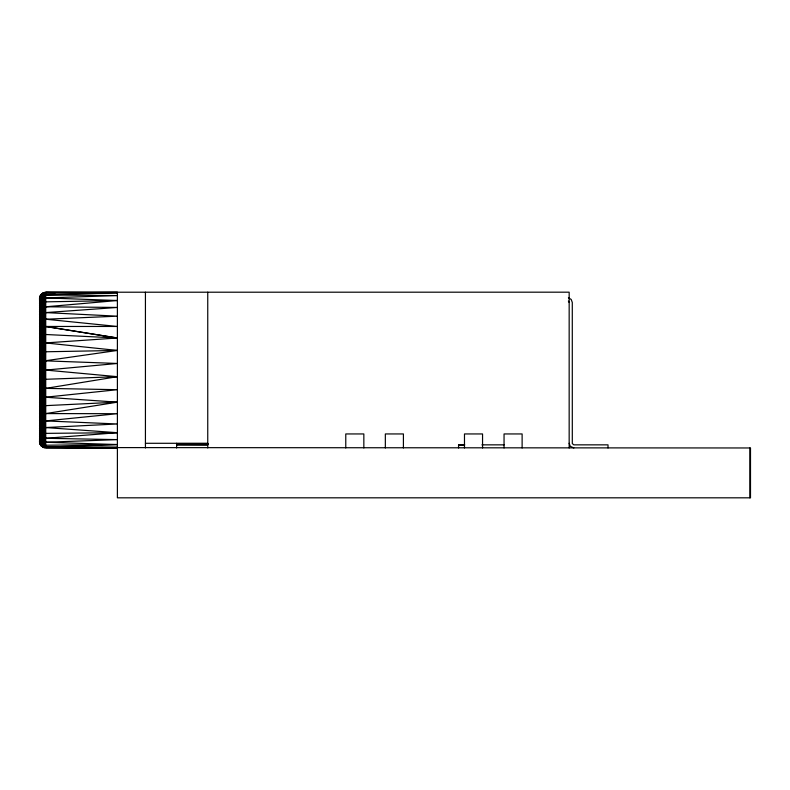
<?xml version="1.0" encoding="UTF-8"?>
<svg xmlns="http://www.w3.org/2000/svg" width="790" height="790" viewBox="0 0 790 790"><rect width="100%" height="100%" fill="white"/><g stroke="black" fill="none" stroke-linecap="round" stroke-linejoin="round"><path stroke-width="1.19" d="M39.5 298.699L39.599 297.366L39.599 442.785L40.962 445.708L43.598 447.555L750.5 447.969L750.5 497.819L117.394 497.819L117.394 292.182L44.645 292.586M39.5 299.953C39.075 296.378 42.127 292.952 45.731 293.041L117.394 292.813L45.731 294.937C42.482 294.868 39.461 297.652 39.5 300.95M39.5 302.185L39.875 300.17M39.5 303.666C39.47 300.407 42.571 297.82 45.731 297.889L117.394 295.598L45.731 294.937M39.5 305.375L39.875 303.459M39.5 307.32C39.51 304.111 42.7 301.79 45.731 301.859L117.394 300.526L45.731 306.787C42.848 306.718 39.559 308.712 39.5 311.853M39.5 309.483L39.875 307.675M39.5 314.43L39.875 312.771M39.5 317.205L40.962 314.242L44.645 312.672L117.394 307.448L45.731 306.787M39.5 320.157L39.875 318.676M39.5 323.298C39.757 320.365 43.203 319.219 45.731 319.229L117.394 316.178L45.731 312.603M39.5 326.586L39.875 325.302M39.5 330.042L41.722 327.376L45.731 326.556L117.394 337.992L44.645 342.988L40.962 343.729L39.5 345.121M39.5 333.637L39.875 332.55M39.5 337.35L41.722 335.177L45.731 334.506L117.394 337.992L45.731 326.458L117.394 326.458L45.731 319.229M39.5 341.191L39.875 340.332M39.599 297.623L41.722 293.673L45.731 292.221L569.165 292.182L569.165 447.969M39.599 298.887L39.875 297.87M39.5 349.15L39.875 348.518M39.5 353.239L40.962 352.3L44.645 351.797L117.394 350.444L39.5 361.603M39.875 296.576L41.722 293.939L43.598 292.863M40.339 296.902L40.962 296.033M39.5 386.903L41.722 388.028L45.731 388.374L117.394 376.682L45.731 370.076L39.5 370.076M39.5 410.109L40.962 412.341L45.731 413.585L117.394 402.159L44.645 397.163L40.962 396.422L39.5 395.03M45.731 397.192L117.394 389.697L45.731 388.374M39.5 416.853C39.757 419.786 43.203 420.932 45.731 420.922L117.394 413.693L45.731 413.585M45.731 370.076L117.394 363.469L45.731 360.862M39.5 432.831C39.51 436.041 42.7 438.361 45.731 438.292L117.394 432.703L44.645 427.479L40.962 425.899L39.5 422.946M45.731 427.548L117.394 423.973L45.731 420.922M117.394 402.159L45.731 405.645L41.722 404.974L39.5 402.801M117.394 376.682L45.731 379.289L39.5 378.548M39.5 436.485C39.47 439.744 42.571 442.331 45.731 442.252L117.394 439.625L45.731 438.292M39.5 440.948C39.451 444.266 42.423 447.17 45.731 447.11L117.394 444.553L45.731 442.252M117.394 432.703L45.731 433.364C42.848 433.424 39.559 431.439 39.5 428.299M117.394 444.553L45.731 445.214C42.482 445.274 39.461 442.499 39.5 439.201M145.429 443.289L207.75 443.289M176.595 443.565L207.75 443.565M176.595 443.822L207.75 443.822M176.595 444.069L207.75 444.069M176.595 444.296L207.75 444.296M176.595 444.484L207.75 444.484M176.595 444.642L207.75 444.76M176.595 444.829L207.75 444.849M458.556 447.969L458.556 444.849L464.708 444.849M481.93 444.849L504.069 444.849M45.731 447.11L117.394 447.338L45.731 447.259L117.394 447.969L101.604 447.545M117.394 292.813L45.731 292.221L45.731 447.93L117.394 447.9L44.645 447.565M45.731 292.488L55.448 292.685M45.731 297.889L117.394 300.526M458.556 444.849L463.483 445.175M573.836 447.969L570.262 446.301L569.165 443.289M45.731 342.949L117.394 350.444M568.425 297.82L571.19 299.42L572.286 302.432L572.306 443.565L573.836 444.849L608.014 444.849L608.014 447.969M43.598 447.288L40.962 445.442L39.599 442.528M568.385 301.079L569.165 302.432M39.875 391.623L39.5 391.001M40.339 443.249L40.962 444.118M39.875 399.819L39.5 398.96M39.875 407.601L39.5 406.514M39.875 414.849L39.5 413.555M39.875 421.475L39.5 419.994M39.875 427.38L39.5 425.721M39.875 432.476L39.5 430.669M39.875 436.692L39.5 434.767M39.875 439.981L39.5 437.956M39.875 442.281L39.5 440.198M39.5 441.452L39.599 442.785M749.878 447.969L749.878 497.819M522.121 447.969L522.121 433.947L504.05 433.947L504.05 447.969M482.552 447.969L482.552 433.947L464.481 433.947L464.481 447.969M403.413 447.969L403.413 433.947L385.342 433.947L385.342 447.969M363.844 447.969L363.844 433.947L345.773 433.947L345.773 447.969M207.75 292.182L207.75 447.969M176.595 443.289L176.595 447.969M145.429 292.182L145.429 447.969M44.645 292.31L44.645 447.841M43.598 292.596L43.598 447.555M42.62 293.05L42.62 447.101M41.722 293.673L41.722 446.478M40.962 294.443L40.962 445.708M40.339 295.332L40.339 444.819M39.875 296.319L39.875 443.832"/></g></svg>
